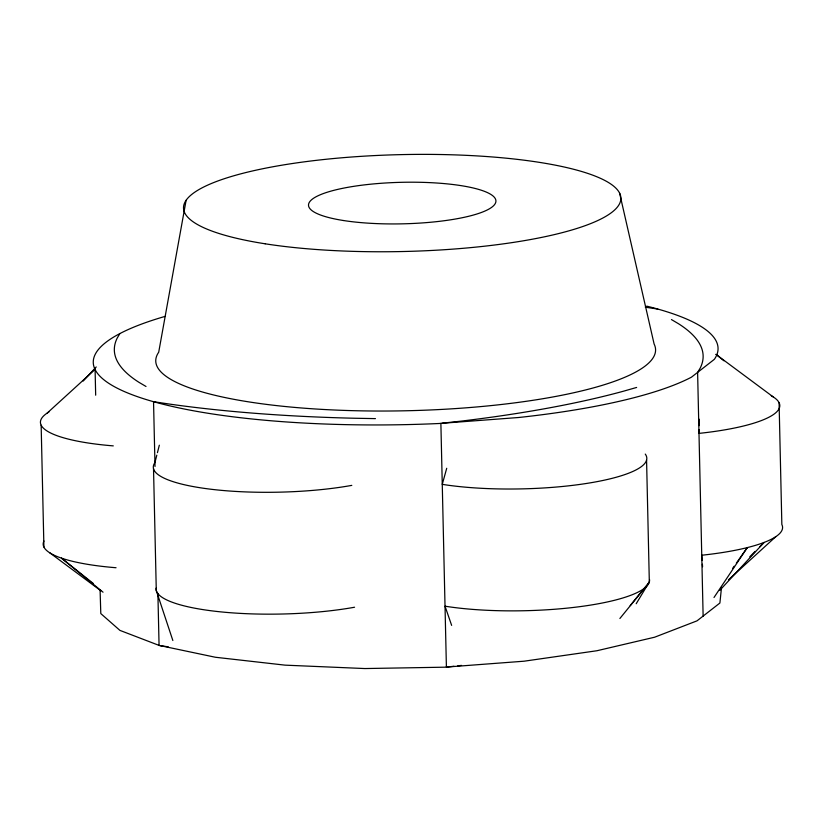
<?xml version="1.0" encoding="UTF-8"?>
<svg xmlns="http://www.w3.org/2000/svg" width="823" height="823" viewBox="0 0 823 823"><rect width="100%" height="100%" fill="white"/><g stroke="black" fill="none" stroke-linecap="round" stroke-linejoin="round"><path stroke-width="1.23" d="M699.066 429.534L698.984 433.382A125.363 27.776 -1.3 0 0 771.285 395.781M699.139 425.676L699.272 419.257M721.504 587.447L719.899 603.022L696.988 620.861L654.604 637.218L596.891 650.746L524.097 661.198L444.862 667.186L364.867 668.554L285.067 665.149L215.4 657.258L159.065 645.397L119.921 630.387L100.797 613.577L100.097 590.153M186.111 200.308L158.705 352.223A249.976 55.378 -1.3 0 0 399.937 410.883A249.976 55.378 -1.3 0 0 654.12 344.045L619.606 193.148M156.812 455.16L154.919 462.629A125.363 27.776 -1.3 0 0 212.704 489.448A125.363 27.776 -1.3 0 0 351.802 485.375M157.44 452.671L159.333 445.202M446.724 468.266L442.26 484.346A125.363 27.776 -1.3 0 0 583.96 483.842A125.363 27.776 -1.3 0 0 645.263 454.08M119.87 333.593L117.175 338.14A468.699 103.842 -1.3 0 0 139.036 382.366L146.01 386.481M636.2 603.732L649.326 581.974L646.569 460.129M714.004 597.498L747.294 547.604L736.328 563.138M732.676 568.323L734.137 566.245M630.202 605.615L649.326 581.974M619.884 618.495L644.646 588.075M83.205 381.028L96.229 366.955M719.827 590.307L764.104 542.429L759.629 546.914M749.774 556.77L755.144 551.389M47.209 413.064L95.499 369.033M728.448 579.845L775.791 536.678M636.642 387.448L623.484 391.203A468.699 103.842 -1.3 0 1 459.769 421.283L439.338 423.495A312.462 69.225 -1.3 0 1 130.415 394.063A312.462 69.225 -1.3 0 1 165.454 316.289M453.967 666.26L446.405 667.114L440.881 423.423M457.742 665.838L461.528 665.406M442.085 423.279L518.572 417.508A312.462 69.225 -1.3 0 0 691.464 377.171L714.364 359.322A312.462 69.225 -1.3 0 0 646.693 306.125M375.442 418.619L355.32 418.259A468.699 103.842 -1.3 0 1 169.744 404.114L153.541 401.706L155.012 466.476M159.991 645.654L168.221 646.816M645.325 307.195L657.783 309.057M671.455 319.571L678.43 323.686A468.699 103.842 -1.3 0 1 700.291 367.912L697.606 372.459L703.13 616.16M716.103 354.487L773.157 396.881M49.843 552.861L100.787 590.719M93.338 583.507L61.447 558.128L103.029 592.19M716.01 354.312L723.931 360.803M451.642 625.387L445.027 606.191A125.363 27.776 -1.3 0 0 579.443 606.705A125.363 27.776 -1.3 0 0 649.532 579.536M172.851 640.51L156.288 590.575L153.52 468.729M702.122 560.36L701.752 555.227A125.363 27.776 -1.3 0 0 781.85 524.539L779.083 402.694M702.4 564.197L702.585 566.759M157.893 593.362L159.065 645.397M95.098 369.548L95.674 395.194M41.15 425.203L43.917 547.058M113.286 445.881A125.363 27.776 -1.3 0 1 48.917 411.994M116.053 567.736A125.363 27.776 -1.3 0 1 43.958 540.978M354.569 607.23A125.363 27.776 -1.3 0 1 222.622 612.055A125.363 27.776 -1.3 0 1 156.123 588.147M265.15 243.793A218.723 48.454 -1.3 0 0 618.299 205.832A218.723 48.454 -1.3 0 0 323.172 159.58A218.723 48.454 -1.3 0 0 265.15 243.793M343.469 220.523A93.74 20.77 -1.3 0 0 494.818 204.248A93.74 20.77 -1.3 0 0 368.334 184.434A93.74 20.77 -1.3 0 0 343.469 220.523"/></g></svg>
